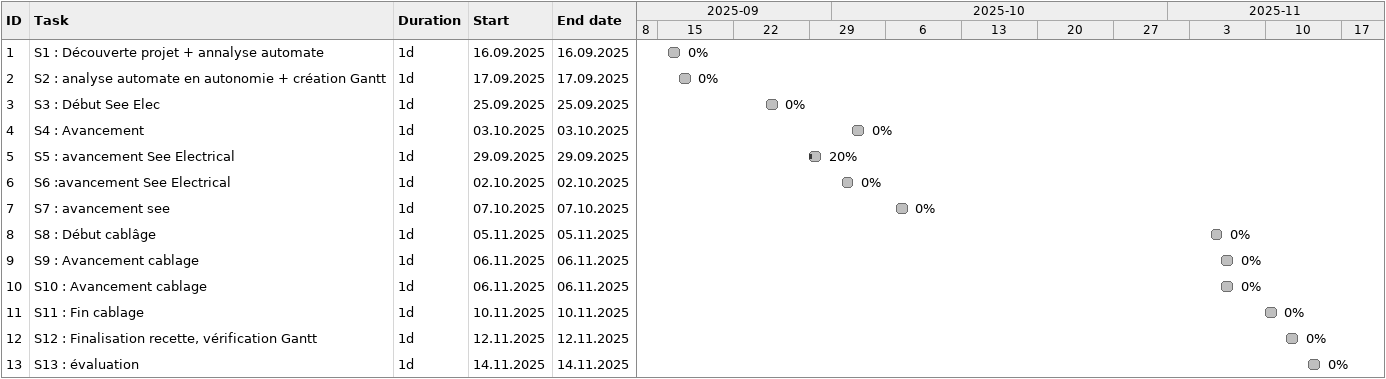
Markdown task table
| ID | Task | Duration | Start | Finish | % complete |
|---|---|---|---|---|---|
| 1 | S1 : Découverte projet + annalyse automate | 1d | 2025-09-16 | 2025-09-16 | 0 |
| 2 | S2 : analyse automate en autonomie + création Gantt | 1d | 2025-09-17 | 2025-09-17 | 0 |
| 3 | S3 : Début See Elec | 1d | 2025-09-25 | 2025-09-25 | 0 |
| 4 | S4 : Avancement | 1d | 2025-10-03 | 2025-10-03 | 0 |
| 5 | S5 : avancement See Electrical | 1d | 2025-09-29 | 2025-09-29 | 20 |
| 6 | S6 :avancement See Electrical | 1d | 2025-10-02 | 2025-10-02 | 0 |
| 7 | S7 : avancement see | 1d | 2025-10-07 | 2025-10-07 | 0 |
| 8 | S8 : Début cablâge | 1d | 2025-11-05 | 2025-11-05 | 0 |
| 9 | S9 : Avancement cablage | 1d | 2025-11-06 | 2025-11-06 | 0 |
| 10 | S10 : Avancement cablage | 1d | 2025-11-06 | 2025-11-06 | 0 |
| 11 | S11 : Fin cablage | 1d | 2025-11-10 | 2025-11-10 | 0 |
| 12 | S12 : Finalisation recette, vérification Gantt | 1d | 2025-11-12 | 2025-11-12 | 0 |
| 13 | S13 : évaluation | 1d | 2025-11-14 | 2025-11-14 | 0 |
